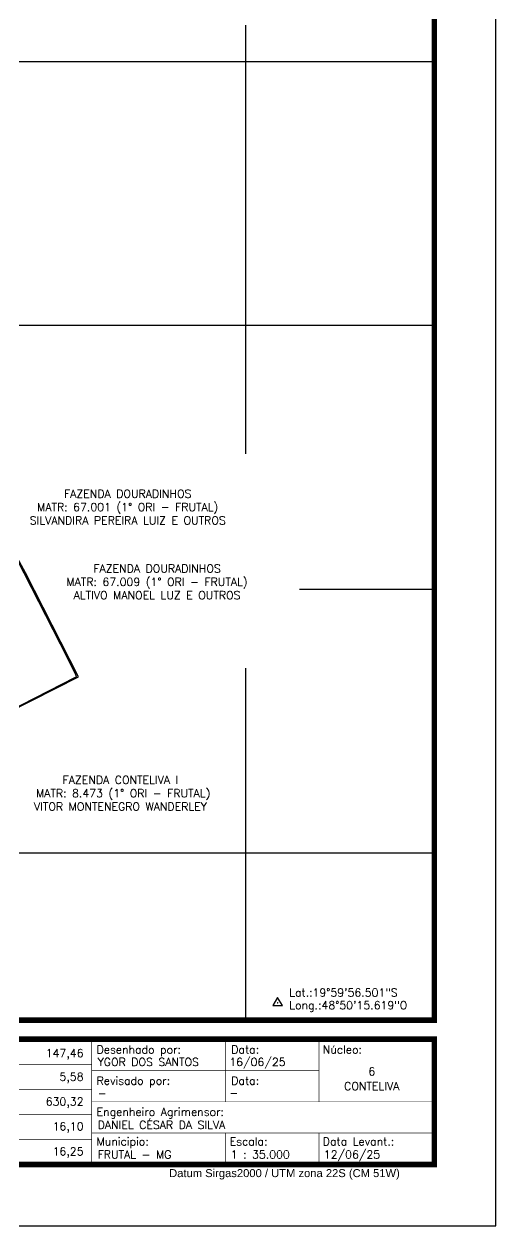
# Model space of a CAD drawing. Header units: millimetres. Extents: x 723072 to 730422, y 7782178 to 7792573.
# Drawn here: x 727742 to 730422, y 7782178 to 7789013 of the extents above; entities that cross this region are included whole.
import ezdxf
from ezdxf.enums import TextEntityAlignment as Align

# ---------------------------------------------------------------- set-up
doc = ezdxf.new("R2010")
doc.units = ezdxf.units.MM
doc.linetypes.add('LIN0', pattern=[0])
doc.layers.add('0114000653', color=1, linetype='Continuous', lineweight=25)
doc.layers.add('0114000653001', color=5, linetype='Continuous', lineweight=25)
for name, color, linetype in [('MALHA', 8, 'Continuous'), ('MARGEM', 5, 'Continuous'), ('TXT_CONFRONTANTES', 7, 'Continuous'), ('TXT_DIVERSOS', 7, 'Continuous')]:
    doc.layers.add(name, color=color, linetype=linetype)
doc.styles.add('marcelo', font='arial.ttf')
doc.styles.add('Simplex', font='simplex.shx')

msp = doc.modelspace()

# ---------------------------------------------------------------- linework, layer by layer
at = {"layer": '0114000653', "color": 1, "linetype": 'ByBlock'}
msp.add_lwpolyline([(727651.7, 7785098.4), (728051.9, 7785301.2), (727749.4, 7785891.9), (727703.8, 7785976.2)], dxfattribs=at)
at = {"layer": '0114000653001', "linetype": 'Continuous'}
msp.add_lwpolyline([(727699.3, 7785973.9), (727988.1, 7785407.9), (728034.7, 7785314.2), (728036.6, 7785309.3), (728038, 7785305.2), (728037.8, 7785302), (728036.5, 7785299.3), (728032.5, 7785296.1), (727652.3, 7785102.7), (727651.9, 7785102.5), (727309.9, 7785775), (727699.3, 7785973.9)], close=True, dxfattribs=at)
at = {"layer": 'MALHA'}
for points in [[(729000, 7789007.7), (729000, 7786568.6)], [(729000, 7785350.4), (729000, 7783347.8)]]:
    msp.add_lwpolyline(points, dxfattribs=at)
at = {"layer": 'MALHA', "color": 8}
for points in [[(727333.3, 7788800), (730072.1, 7788800)], [(727419.7, 7787300), (730072.1, 7787300)], [(729306.1, 7785800), (730072.1, 7785800)], [(723422.1, 7784300), (730072.1, 7784300)]]:
    msp.add_lwpolyline(points, dxfattribs=at)
at = {"layer": 'MARGEM', "color": 174, "linetype": 'LIN0', "flags": 128}
msp.add_lwpolyline([(730422.1, 7782177.9), (730422.1, 7792572.9), (723072.1, 7792572.9), (723072.1, 7782177.9)], close=True, dxfattribs=at)
at = {"layer": 'MARGEM', "color": 174, "linetype": 'LIN0', "const_width": 31.8, "flags": 128}
for points in [[(730072.1, 7783348.3), (730072.1, 7792222.9), (723422.1, 7792222.9), (723422.1, 7783348.3)], [(723422.1, 7783239.5), (730072.1, 7783239.5), (730072.1, 7782527.9), (723422.1, 7782527.9)]]:
    msp.add_lwpolyline(points, close=True, dxfattribs=at)
at = {"layer": 'MARGEM', "color": 174, "linetype": 'LIN0', "const_width": 3.53, "flags": 128}
for points in [[(728126.2, 7783239.5), (728126.2, 7782536.6)], [(728885.4, 7782883.7), (728885.4, 7783239.5)], [(729416.5, 7782883.7), (729416.5, 7783239.5)], [(726737.9, 7783097.1), (728126.2, 7783097.1)], [(728126.2, 7783061.6), (729416.5, 7783061.6)], [(726737.9, 7782954.8), (728126.2, 7782954.8)], [(728126.2, 7782883.7), (730072.6, 7782883.7)], [(726737.9, 7782812.5), (728126.2, 7782812.5)], [(728126.2, 7782705.8), (730072.3, 7782705.8)], [(728885.4, 7782705.8), (728885.4, 7782529.5)], [(729416.5, 7782705.8), (729416.5, 7782529.5)], [(726737.9, 7782670.2), (728126.2, 7782670.2)]]:
    msp.add_lwpolyline(points, dxfattribs=at)
at = {"layer": 'TXT_DIVERSOS', "linetype": 'Continuous', "elevation": -1970.3, "flags": 128}
msp.add_lwpolyline([(729155.1, 7783431), (729209.3, 7783431), (729182.2, 7783478)], close=True, dxfattribs=at)
at = {"layer": 'TXT_DIVERSOS', "linetype": 'Continuous', "const_width": 4.24, "elevation": -1970.3, "flags": 128}
msp.add_lwpolyline([(729180.1, 7783446.7, -1), (729184.3, 7783446.7, -1)], format="xyb", close=True, dxfattribs=at)

# ---------------------------------------------------------------- texts
at = {"layer": 'MARGEM', "color": 7, "linetype": 'Continuous', "style": 'Simplex'}
for s, p in [('147,46', (728079.5, 7783183.9)), ('5,58', (728079.5, 7783049.2)), ('630,32', (728079.5, 7782908.2)), ('16,10', (728079.5, 7782767.2)), ('16,25', (728079.5, 7782624.9))]:
    msp.add_text(s, height=45.5, dxfattribs=at).set_placement(p, align=Align.TOP_RIGHT)
at = {"layer": 'MARGEM', "color": 7, "linetype": 'Continuous', "lineweight": 9}
for s, style, p in [('Desenhado por:', 'Simplex', (728153.8, 7783204)), ('Data:', 'Simplex', (728918.9, 7783204)), ('Núcleo:', 'Simplex', (729438.7, 7783204)), ('Revisado por:', 'Simplex', (728153.8, 7783026.9)), ('Data:', 'Simplex', (728918.9, 7783026.9)), ('Engenheiro Agrimensor:', 'Simplex', (728153.8, 7782849.7)), ('Municipio:', 'Simplex', (728153.8, 7782681.3)), ('Escala:', 'Simplex', (728909.9, 7782681.3)), ('Data Levant.:', 'Simplex', (729438.7, 7782681.3)), ('Datum Sirgas2000 / UTM zona 22S (CM 51W)', 'marcelo', (728565.8, 7782501.2))]:
    msp.add_text(s, height=45.5, dxfattribs=dict(at, style=style)).set_placement(p, align=Align.TOP_LEFT)
at = {"layer": 'MARGEM', "color": 7, "linetype": 'Continuous', "style": 'Simplex'}
for s, p in [('YGOR DOS SANTOS', (728159.7, 7783133.3)), ('16/06/25', (728907.6, 7783133.3)), ('-', (728159.7, 7782955.4)), ('-', (728907.6, 7782957)), ('DANIEL CÉSAR DA SILVA', (728159.7, 7782775.5)), ('FRUTAL - MG', (728159.7, 7782607.1)), ('1 : 35.000', (728915.8, 7782607.1)), ('12/06/25', (729444.6, 7782607.1))]:
    msp.add_text(s, height=45.5, dxfattribs=at).set_placement(p, align=Align.TOP_LEFT)
for s, p in [('6', (729716.8, 7783056.9)), ('CONTELIVA', (729716.8, 7782972.9))]:
    msp.add_text(s, height=45.5, dxfattribs=at).set_placement(p, align=Align.MIDDLE_CENTER)
at = {"layer": 'TXT_CONFRONTANTES', "linetype": 'ByBlock', "char_height": 45.5, "attachment_point": 2, "style": 'Simplex'}
for s, insert, width in [('FAZENDA DOURADINHOS \\PMATR: 67.001 (1° ORI - FRUTAL) SILVANDIRA PEREIRA LUIZ E OUTROS', (728330.7, 7786364.8), 1291.258), ('FAZENDA DOURADINHOS \\PMATR: 67.009 (1° ORI - FRUTAL) ALTIVO MANOEL LUZ E OUTROS', (728497.2, 7785939.4), 1186.738), ('FAZENDA CONTELIVA I\\P MATR: 8.473 (1° ORI - FRUTAL) \\PVITOR MONTENEGRO WANDERLEY', (728289.3, 7784737.3), 1604.931)]:
    msp.add_mtext(s, dxfattribs=dict(at, insert=insert, width=width))
at = {"layer": 'TXT_DIVERSOS', "linetype": 'Continuous', "style": 'Simplex'}
for s, p in [('Lat.:19°59\'56.501"S', (729247.7, 7783482.6)), ('Long.:48°50\'15.619"O', (729247.7, 7783410.2))]:
    msp.add_text(s, height=45.5, dxfattribs=at).set_placement(p)

doc.saveas('drawing.dxf')
